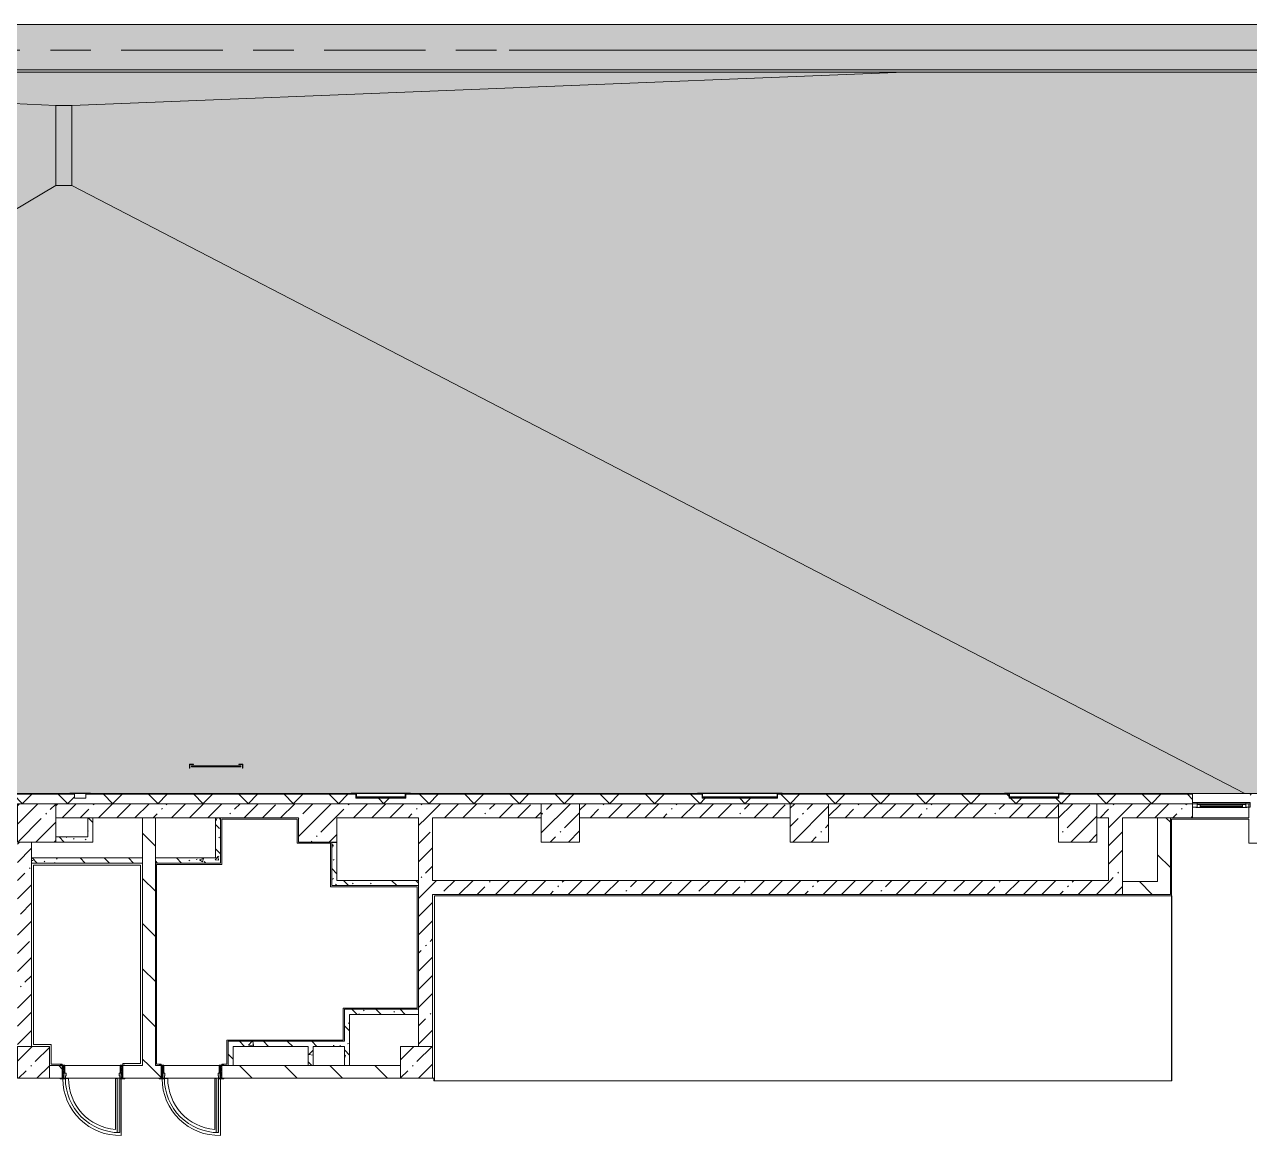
# Model space of a CAD drawing. Header units: millimetres. Extents: x 81469 to 281789, y -8553 to 29000.
# Drawn here: x 166426 to 185605, y 10005 to 27400 of the extents above; entities that cross this region are included whole.
import ezdxf

# ---------------------------------------------------------------- set-up
doc = ezdxf.new("R2010")
doc.units = ezdxf.units.MM
doc.linetypes.add('Осевая', pattern=[3175, 635, -476.25, 1587.5, -476.25])
for name, color, linetype, lineweight in [('A-DETL-3', 7, 'Continuous', 5), ('A-GENM-1', 7, 'Continuous', 5), ('A-GLAZ-3', 7, 'Continuous', 5), ('A-WALL', 7, 'Continuous', 9), ('A-WALL-4', 7, 'Continuous', 5), ('I-WALL-2', 7, 'Continuous', 5), ('S-COLS-1', 7, 'Continuous', 5), ('Оси', 7, 'Continuous', 9), ('Оси-2', 7, 'Осевая', 9)]:
    doc.layers.add(name, color=color, linetype=linetype, lineweight=lineweight)
doc.layers.add('A-DETL-GENF-2', color=7, linetype='Continuous', lineweight=9, true_color=0xc0c0c0, transparency=0.4)
for name, color, linetype, lineweight, true_color in [('A-DOOR-2', 7, 'Continuous', 5, 0xe2e2e2), ('A-DOOR-3', 7, 'Continuous', 5, 0xaaaaaa), ('A-DOOR-FRAM-1', 7, 'Continuous', 5, 0xe2e2e2), ('A-DOOR-FRAM-3', 7, 'Continuous', 5, 0xaaaaaa), ('A-FLOR-2', 7, 'Continuous', 5, 0xb7b7b7), ('A-FLOR-3', 7, 'Continuous', 5, 0xaaaaaa), ('A-GENM-2', 7, 'Continuous', 5, 0x737373), ('A-WALL-5', 7, 'Continuous', 5, 0x737373), ('I-WALL-4', 7, 'Continuous', 5, 0x787878)]:
    doc.layers.add(name, color=color, linetype=linetype, lineweight=lineweight, true_color=true_color)
pattern_1 = [(135, (152605.2, 0), (-353.5534, -353.5534), [])]
pattern_2 = [(135, (1826.41, 164.685), (-14.14214, -14.14214), []), (225, (1826.41, 164.685), (14.14214, -14.14214), [])]
pattern_3 = [(45, (-296.384, 164.685), (-14.1421, 14.1421), []), (135, (-296.384, 164.685), (-14.1421, -14.1421), [])]
pattern_4 = [(45, (152605.2, 0), (-285.123, 285.123), []), (45, (152890.3, 0), (-285.123, 285.123), [504.031, -100.806, 16.764, -84.042])]
pattern_5 = [(135, (152605.2, 0), (-377.171, -377.171), [533.4, -88.9, 17.78, -88.9]), (135, (152605.2, 376.94), (-377.171, -377.171), []), (50, (152605.2, 0), (637.645, -55.787), [66.675, -733.425]), (355, (152605.2, 0), (-123.35, 668.7), [53.34, -586.74]), (100.451, (152658.3, -4.65), (514.299, 612.908), [56.665, -623.315]), (46.184, (152605.2, 177.8), (948.776, -147.15), [100.012, -1100.137]), (96.636, (152684.25, 165.5), (830.91, 865.997), [84.998, -934.973]), (351.184, (152605.2, 177.8), (830.918, 865.99), [80.01, -880.11]), (21, (152694.1, 133.35), (530.651, -357.928), [66.675, -733.425]), (326, (152694.1, 133.35), (216.308, 644.658), [53.34, -586.74]), (71.451, (152738.3, 103.5), (746.96, 286.724), [56.665, -623.315]), (37.5, (152605.18, 0), (10.8105, 295.9426), [16.764, -562.864, 16.764, -578.866, -588.962]), (37.5, (152605.18, 0), (10.8105, 295.9426), [-1175.258, 16.764, -572.198]), (7.5, (152605.18, 0), (233.869, 350.6318), [16.764, -322.834, 16.764, -549.529, -224.472]), (7.5, (152605.18, 0), (233.869, 350.6318), [-905.891, 16.764, -207.708]), (327.5, (152406.94, 0), (474.5678, -20.0513), [16.764, -205.486, 16.764, -676.656, -920.115]), (327.5, (152406.94, 0), (474.5678, -20.0513), [-915.67, 16.764, -903.351]), (317.5, (152318.04, 0), (518.452, 88.9934), [16.764, -272.161, 16.764, -443.738, -653.415]), (317.5, (152318.04, 0), (518.452, 88.9934), [-749.427, 16.764, -636.651])]

# ---------------------------------------------------------------- blocks, each defined once
blk = doc.blocks.new('BSC_Колонна _Прямоугольная - 600х600-V20-3_5_3_птичка')
at = {"layer": 'S-COLS-1'}
h = blk.add_hatch(dxfattribs=at)
h.set_pattern_fill('FP_52', color=256, style=0, pattern_type=2)
h.set_pattern_definition([(45, (-14010, -14900), (-285.123, 285.123), []), (45, (-13724.88, -14900), (-285.123, 285.123), [504.031, -100.806, 16.764, -84.042])])
h.paths.add_polyline_path([(-22, -300), (300, -300), (300, 300), (-300, 300), (-300, -300)])
for p, q in [((300, 300), (-300, 300)), ((-300, 300), (-300, -300)), ((300, -300), (300, 300)), ((-300, -300), (300, -300))]:
    blk.add_line(p, q, dxfattribs=at)
blk = doc.blocks.new('BSC_Колонна _Прямоугольная - 600х600-V22-3_5_3_птичка')
at = {"layer": 'S-COLS-1'}
h = blk.add_hatch(dxfattribs=at)
h.set_pattern_fill('FP_54', color=256, style=0, pattern_type=2)
h.set_pattern_definition([(45, (-26110, -14900), (-285.123, 285.123), []), (45, (-25824.88, -14900), (-285.123, 285.123), [504.031, -100.806, 16.764, -84.042])])
h.paths.add_polyline_path([(-300, -300), (300, -300), (300, 300), (-300, 300), (-300, -208)])
for p, q in [((300, 300), (-300, 300)), ((-300, 300), (-300, -300)), ((300, -300), (300, 300)), ((-300, -300), (300, -300))]:
    blk.add_line(p, q, dxfattribs=at)
blk = doc.blocks.new('парапет1 - парапет-18629556-3_5_3_птичка')
at = {"layer": 'A-GENM-1'}
blk.add_line((-2411, 27400), (33928, 27400), dxfattribs=at)
at = {"layer": 'A-GENM-2'}
for p, q in [((33219, 26691), (-1702, 26691)), ((-1665, 26654), (33182, 26654))]:
    blk.add_line(p, q, dxfattribs=at)
blk = doc.blocks.new('110_Дверь_СКБ_1Ст_Внутренняя1 - Д-7_п__950x2100h_Туалет EW30-32897972-3_5_3_птичка')
at = {"layer": 'A-DOOR-2'}
h = blk.add_hatch(color=256, dxfattribs=at)
h.paths.add_polyline_path([(437, 100), (437, 60), (427, 60), (427, 20), (462, 20), (462, 100)])
h.paths.add_polyline_path([(-413, 100), (-438, 100), (-438, 20), (-403, 20), (-403, 60), (-413, 60)])
at = {"layer": 'A-DOOR-3'}
h = blk.add_hatch(dxfattribs=at)
h.set_pattern_fill('FP_62', color=256, style=0, pattern_type=2)
h.set_pattern_definition(pattern_2)
h.paths.add_polyline_path([(487, 100), (462, 100), (462, -100), (487, -100)])
at = {"layer": 'A-DOOR-FRAM-1'}
for points in [[(-413, 950), (-413, 100), (-373, 100), (-373, 950)], [(-493, 108), (-493, 100), (-423, 100), (-423, 108)], [(-423, 20), (-438, 20), (-438, -100), (-423, -100)], [(517, 108), (447, 108), (447, 100), (517, 100)], [(462, 20), (447, 20), (447, -100), (462, -100)], [(-493, -100), (-493, -108), (-423, -108), (-423, -100)], [(447, -100), (447, -108), (517, -108), (517, -100)]]:
    blk.add_hatch(color=256, dxfattribs=at).paths.add_polyline_path(points)
at = {"layer": 'A-DOOR-FRAM-3'}
h = blk.add_hatch(dxfattribs=at)
h.set_pattern_fill('FP_63', color=256, style=0, pattern_type=2)
h.set_pattern_definition(pattern_3)
h.paths.add_polyline_path([(-438, 100), (-463, 100), (-463, -100), (-438, -100)])
at = {"layer": 'A-DOOR-3'}
for p, q in [((-413, 950), (-413, 100)), ((-373, 950), (-413, 950)), ((-373, 100), (-373, 950)), ((-413, 100), (-373, 100))]:
    blk.add_line(p, q, dxfattribs=at)
blk.add_arc((-413, 100), 850, 360, 90, dxfattribs=at)
at = {"layer": 'A-DOOR-FRAM-3'}
for p, q in [((-423, 108), (-493, 108)), ((-493, 108), (-493, 100)), ((-493, 100), (-423, 100)), ((-438, 100), (-463, 100)), ((-463, 100), (-463, -100)), ((-413, 100), (-438, 100)), ((-438, 100), (-438, 20)), ((-438, -100), (-438, 100)), ((-423, 100), (-438, 100)), ((-438, 100), (-438, 99)), ((-438, 99), (-423, 99)), ((-438, 20), (-403, 20)), ((-423, 20), (-438, 20)), ((-438, 20), (-438, -100)), ((-423, 100), (-423, 108)), ((-423, 99), (-423, 100)), ((-423, -100), (-423, 20)), ((-413, 60), (-413, 100)), ((-403, 60), (-413, 60)), ((-403, 20), (-403, 60)), ((437, 60), (427, 60)), ((427, 60), (427, 20)), ((427, 20), (462, 20)), ((437, 100), (437, 60)), ((462, 100), (437, 100)), ((517, 108), (447, 108)), ((447, 108), (447, 100)), ((462, 100), (447, 100)), ((447, 100), (447, 99)), ((447, 100), (517, 100)), ((447, 99), (462, 99)), ((462, 20), (447, 20)), ((447, 20), (447, -100)), ((462, 20), (462, 100)), ((487, 100), (462, 100)), ((462, 100), (462, -100)), ((462, 99), (462, 100)), ((462, -100), (462, 20)), ((487, -100), (487, 100)), ((517, 100), (517, 108)), ((-423, -100), (-493, -100)), ((-493, -100), (-493, -108)), ((-493, -108), (-423, -108)), ((-463, -100), (-438, -100)), ((-438, -100), (-423, -100)), ((-423, -108), (-423, -100)), ((447, -100), (462, -100)), ((517, -100), (447, -100)), ((447, -100), (447, -108)), ((447, -108), (517, -108)), ((462, -100), (487, -100)), ((517, -108), (517, -100))]:
    blk.add_line(p, q, dxfattribs=at)
blk = doc.blocks.new('110_Дверь_СКБ_1Ст_Внутренняя1 - Д-7_п__950x2100h_Туалет-32491181-3_5_3_птичка')
at = {"layer": 'A-DOOR-2'}
h = blk.add_hatch(color=256, dxfattribs=at)
h.paths.add_polyline_path([(437.5, 100), (437.5, 60), (427.5, 60), (427.5, 20), (462.5, 20), (462.5, 100)])
h.paths.add_polyline_path([(-412.5, 100), (-437.5, 100), (-437.5, 20), (-402.5, 20), (-402.5, 60), (-412.5, 60)])
at = {"layer": 'A-DOOR-3'}
h = blk.add_hatch(dxfattribs=at)
h.set_pattern_fill('FP_62', color=256, style=0, pattern_type=2)
h.set_pattern_definition(pattern_2)
h.paths.add_polyline_path([(487.5, 100), (462.5, 100), (462.5, -100), (487.5, -100)])
at = {"layer": 'A-DOOR-FRAM-1'}
for points in [[(-412.5, 950), (-412.5, 100), (-372.5, 100), (-372.5, 950)], [(-492.5, 108), (-492.5, 100), (-422.5, 100), (-422.5, 108)], [(-422.5, 20), (-437.5, 20), (-437.5, -100), (-422.5, -100)], [(517.5, 108), (447.5, 108), (447.5, 100), (517.5, 100)], [(462.5, 20), (447.5, 20), (447.5, -100), (462.5, -100)], [(-492.5, -100), (-492.5, -108), (-422.5, -108), (-422.5, -100)], [(447.5, -100), (447.5, -108), (517.5, -108), (517.5, -100)]]:
    blk.add_hatch(color=256, dxfattribs=at).paths.add_polyline_path(points)
at = {"layer": 'A-DOOR-FRAM-3'}
h = blk.add_hatch(dxfattribs=at)
h.set_pattern_fill('FP_63', color=256, style=0, pattern_type=2)
h.set_pattern_definition(pattern_3)
h.paths.add_polyline_path([(-437.5, 100), (-462.5, 100), (-462.5, -100), (-437.5, -100)])
at = {"layer": 'A-DOOR-3'}
for p, q in [((-412.5, 950), (-412.5, 100)), ((-372.5, 950), (-412.5, 950)), ((-372.5, 100), (-372.5, 950)), ((-412.5, 100), (-372.5, 100))]:
    blk.add_line(p, q, dxfattribs=at)
blk.add_arc((-412.5, 100), 850, 360, 90, dxfattribs=at)
at = {"layer": 'A-DOOR-FRAM-3'}
for p, q in [((-422.5, 108), (-492.5, 108)), ((-492.5, 108), (-492.5, 100)), ((-492.5, 100), (-422.5, 100)), ((-437.5, 100), (-462.5, 100)), ((-462.5, 100), (-462.5, -100)), ((-412.5, 100), (-437.5, 100)), ((-437.5, 100), (-437.5, 20)), ((-437.5, -100), (-437.5, 100)), ((-422.5, 100), (-437.5, 100)), ((-437.5, 100), (-437.5, 99)), ((-437.5, 99), (-422.5, 99)), ((-437.5, 20), (-402.5, 20)), ((-422.5, 20), (-437.5, 20)), ((-437.5, 20), (-437.5, -100)), ((-422.5, 100), (-422.5, 108)), ((-422.5, 99), (-422.5, 100)), ((-422.5, -100), (-422.5, 20)), ((-412.5, 60), (-412.5, 100)), ((-402.5, 60), (-412.5, 60)), ((-402.5, 20), (-402.5, 60)), ((437.5, 60), (427.5, 60)), ((427.5, 60), (427.5, 20)), ((427.5, 20), (462.5, 20)), ((437.5, 100), (437.5, 60)), ((462.5, 100), (437.5, 100)), ((517.5, 108), (447.5, 108)), ((447.5, 108), (447.5, 100)), ((462.5, 100), (447.5, 100)), ((447.5, 100), (447.5, 99)), ((447.5, 100), (517.5, 100)), ((447.5, 99), (462.5, 99)), ((462.5, 20), (447.5, 20)), ((447.5, 20), (447.5, -100)), ((462.5, 20), (462.5, 100)), ((487.5, 100), (462.5, 100)), ((462.5, 100), (462.5, -100)), ((462.5, 99), (462.5, 100)), ((462.5, -100), (462.5, 20)), ((487.5, -100), (487.5, 100)), ((517.5, 100), (517.5, 108)), ((-422.5, -100), (-492.5, -100)), ((-492.5, -100), (-492.5, -108)), ((-492.5, -108), (-422.5, -108)), ((-462.5, -100), (-437.5, -100)), ((-437.5, -100), (-422.5, -100)), ((-422.5, -108), (-422.5, -100)), ((447.5, -100), (462.5, -100)), ((517.5, -100), (447.5, -100)), ((447.5, -100), (447.5, -108)), ((447.5, -108), (517.5, -108)), ((462.5, -100), (487.5, -100)), ((517.5, -108), (517.5, -100))]:
    blk.add_line(p, q, dxfattribs=at)
blk = doc.blocks.new('BSC_Колонна _Прямоугольная - 500х500-V56-3_5_3_птичка')
at = {"layer": 'S-COLS-1'}
h = blk.add_hatch(dxfattribs=at)
h.set_pattern_fill('FP_95', color=256, style=0, pattern_type=2)
h.set_pattern_definition([(45, (-19960, -11150), (-285.123, 285.123), []), (45, (-19674.88, -11150), (-285.123, 285.123), [504.031, -100.806, 16.764, -84.042])])
h.paths.add_polyline_path([(-250, -250), (250, -250), (250, 250), (-250, 250), (-250, 71)])
for p, q in [((250, 250), (-250, 250)), ((-250, 250), (-250, -250)), ((250, -250), (250, 250)), ((-250, -250), (250, -250))]:
    blk.add_line(p, q, dxfattribs=at)
blk = doc.blocks.new('BSC_Колонна _Прямоугольная - 600х600-V57-3_5_3_птичка')
at = {"layer": 'S-COLS-1'}
h = blk.add_hatch(dxfattribs=at)
h.set_pattern_fill('FP_96', color=256, style=0, pattern_type=2)
h.set_pattern_definition([(45, (-30310, -14900), (-285.123, 285.123), []), (45, (-30024.88, -14900), (-285.123, 285.123), [504.031, -100.806, 16.764, -84.042])])
h.paths.add_polyline_path([(-300, -300), (300, -300), (300, 300), (-300, 300), (-300, -208)])
for p, q in [((300, 300), (-300, 300)), ((-300, 300), (-300, -300)), ((300, -300), (300, 300)), ((-300, -300), (300, -300))]:
    blk.add_line(p, q, dxfattribs=at)
blk = doc.blocks.new('BSC_Колонна _Прямоугольная - 500х500-V118-3_5_3_птичка')
at = {"layer": 'S-COLS-1'}
h = blk.add_hatch(dxfattribs=at)
h.set_pattern_fill('FP_118', color=256, style=0, pattern_type=2)
h.set_pattern_definition([(45, (-13960, -11150), (-285.123, 285.123), []), (45, (-13674.88, -11150), (-285.123, 285.123), [504.031, -100.806, 16.764, -84.042])])
h.paths.add_polyline_path([(-250, -250), (250, -250), (250, 250), (-250, 250), (-250, 71)])
for p, q in [((250, 250), (-250, 250)), ((-250, 250), (-250, -250)), ((250, -250), (250, 250)), ((-250, -250), (250, -250))]:
    blk.add_line(p, q, dxfattribs=at)
blk = doc.blocks.new('BSC_Колонна _Прямоугольная - 600х600-V119-3_5_3_птичка')
at = {"layer": 'S-COLS-1'}
h = blk.add_hatch(dxfattribs=at)
h.set_pattern_fill('FP_119', color=256, style=0, pattern_type=2)
h.set_pattern_definition([(45, (-22210, -14900), (-285.123, 285.123), []), (45, (-21924.88, -14900), (-285.123, 285.123), [504.031, -100.806, 16.764, -84.042])])
h.paths.add_polyline_path([(-300, -300), (300, -300), (300, 300), (-300, 300)])
for p, q in [((300, 300), (-300, 300)), ((-300, 300), (-300, -300)), ((300, -300), (300, 300)), ((-300, -300), (300, -300))]:
    blk.add_line(p, q, dxfattribs=at)
blk = doc.blocks.new('ОМ_Арматурный стержень_Форма 1 - ОМ_Арматурный стержень_Форма 1-22194821-3_5_3_птичка')
at = {"layer": 'A-GENM-2'}
for p, q in [((17206, 15793), (16438, 15793)), ((16438, 15784), (16438, 15793)), ((16438, 15775), (16438, 15784)), ((16438, 15775), (17206, 15775)), ((17206, 15793), (17206, 15784)), ((17206, 15784), (17206, 15775))]:
    blk.add_line(p, q, dxfattribs=at)
blk = doc.blocks.new('ОМ_Уголок_ГОСТ 8509-93 - ОМ_Уголок_ГОСТ 8509-93-22194824-3_5_3_птичка')
at = {"layer": 'A-GENM-2'}
for p, q in [((16404, 15821), (16404, 15758)), ((16467, 15821), (16404, 15821)), ((16404, 15758), (16410, 15758)), ((16410, 15758), (16410, 15815)), ((16410, 15815), (16467, 15815)), ((16467, 15815), (16467, 15821))]:
    blk.add_line(p, q, dxfattribs=at)
blk = doc.blocks.new('ОМ_Уголок_ГОСТ 8509-93 - ОМ_Уголок_ГОСТ 8509-93-V123-3_5_3_птичка')
at = {"layer": 'A-GENM-2'}
for p, q in [((17240, 15821), (17177, 15821)), ((17177, 15821), (17177, 15815)), ((17177, 15815), (17234, 15815)), ((17234, 15815), (17234, 15758)), ((17234, 15758), (17240, 15758)), ((17240, 15758), (17240, 15821))]:
    blk.add_line(p, q, dxfattribs=at)
blk = doc.blocks.new('120_Окно_СКБ_1Ст - 120_Окно_СКБ_1Ст_900х2500_h_-20705657-3_5_3_птичка')
at = {"layer": 'A-GLAZ-3'}
for p, q in [((-450, -127), (-450, -57)), ((-450, -57), (-380, -57)), ((450, -57), (-450, -57)), ((-380, -127), (-450, -127)), ((-450, -127), (-400, -127)), ((-380, -127), (-400, -127)), ((-400, -127), (-400, -137)), ((-400, -137), (400, -137)), ((400, -137), (-400, -137)), ((-380, -57), (-380, -127)), ((380, -87), (-380, -87)), ((-380, -87), (-380, -127)), ((-330, -137), (-330, -87)), ((-330, -107), (330, -107)), ((330, -117), (-330, -117)), ((330, -137), (330, -87)), ((380, -127), (380, -57)), ((380, -57), (450, -57)), ((380, -127), (380, -87)), ((450, -127), (380, -127)), ((400, -127), (380, -127)), ((400, -127), (450, -127)), ((400, -137), (400, -127)), ((450, -57), (450, -127))]:
    blk.add_line(p, q, dxfattribs=at)
blk = doc.blocks.new('Уголок вложенный - Уголок вложенный-23831105-3_5_3_птичка')
at = {"layer": 'A-GENM-1'}
for p, q in [((29237, 15288), (29237, 15349)), ((29244, 15358), (29244, 15285)), ((29244, 15285), (29240, 15285))]:
    blk.add_line(p, q, dxfattribs=at)
at = {"layer": 'A-GENM-1', "flags": 128}
for points in [[(29237, 15349), (29237, 15351), (29236, 15353), (29235, 15355), (29234, 15356), (29232, 15357), (29230, 15358), (29228, 15358)], [(29240, 15285), (29239, 15285), (29239, 15285), (29238, 15286), (29238, 15286), (29237, 15287), (29237, 15287), (29237, 15288)]]:
    blk.add_lwpolyline(points, dxfattribs=at)
at = {"layer": 'A-GENM-2'}
for p, q in [((29164, 15365), (29244, 15365)), ((29164, 15361), (29164, 15365)), ((29228, 15358), (29167, 15358)), ((29244, 15365), (29244, 15358))]:
    blk.add_line(p, q, dxfattribs=at)
at = {"layer": 'A-GENM-2', "flags": 128}
blk.add_lwpolyline([(29167, 15358), (29166, 15358), (29166, 15358), (29165, 15359), (29165, 15359), (29164, 15360), (29164, 15360), (29164, 15361)], dxfattribs=at)
blk = doc.blocks.new('Уголок вложенный - Уголок вложенный-V134-3_5_3_птичка')
at = {"layer": 'A-GENM-1'}
for p, q in [((30010, 15285), (30010, 15358)), ((30017, 15349), (30017, 15288)), ((30014, 15285), (30010, 15285))]:
    blk.add_line(p, q, dxfattribs=at)
at = {"layer": 'A-GENM-1', "flags": 128}
for points in [[(30026, 15358), (30024, 15358), (30022, 15357), (30020, 15356), (30019, 15355), (30018, 15353), (30017, 15351), (30017, 15349)], [(30017, 15288), (30017, 15287), (30017, 15287), (30016, 15286), (30016, 15286), (30015, 15285), (30015, 15285), (30014, 15285)]]:
    blk.add_lwpolyline(points, dxfattribs=at)
at = {"layer": 'A-GENM-2'}
for p, q in [((30010, 15365), (30090, 15365)), ((30010, 15358), (30010, 15365)), ((30087, 15358), (30026, 15358)), ((30090, 15365), (30090, 15361))]:
    blk.add_line(p, q, dxfattribs=at)
at = {"layer": 'A-GENM-2', "flags": 128}
blk.add_lwpolyline([(30090, 15361), (30090, 15360), (30090, 15360), (30089, 15359), (30089, 15359), (30088, 15358), (30088, 15358), (30087, 15358)], dxfattribs=at)
blk = doc.blocks.new('Уголок вложенный - Уголок вложенный-V135-3_5_3_птичка')
at = {"layer": 'A-GENM-1'}
blk.add_line((30010, 15285), (29244, 15285), dxfattribs=at)
at = {"layer": 'A-GENM-1', "flags": 128}
for points in [[(29237, 15349), (29237, 15351), (29236, 15353), (29235, 15355), (29234, 15356), (29232, 15357), (29230, 15358), (29228, 15358)], [(30026, 15358), (30024, 15358), (30022, 15357), (30020, 15356), (30019, 15355), (30018, 15353), (30017, 15351), (30017, 15349)]]:
    blk.add_lwpolyline(points, dxfattribs=at)
at = {"layer": 'A-GENM-2'}
blk.add_line((29244, 15365), (30010, 15365), dxfattribs=at)
blk = doc.blocks.new('Полоса с поворотом - Полоса с поворотом-23831239-3_5_3_птичка')
at = {"layer": 'A-GENM-1'}
for p, q in [((25603, 15306), (24437, 15306)), ((24437, 15298), (25603, 15298))]:
    blk.add_line(p, q, dxfattribs=at)
at = {"layer": 'A-GENM-2'}
blk.add_line((24437, 15363), (25603, 15363), dxfattribs=at)
blk = doc.blocks.new('Уголок вложенный - Уголок вложенный-23831240-3_5_3_птичка')
at = {"layer": 'A-GENM-1'}
blk.add_line((25603, 15285), (24437, 15285), dxfattribs=at)
at = {"layer": 'A-GENM-1', "flags": 128}
for points in [[(24430, 15349), (24430, 15351), (24429, 15353), (24428, 15355), (24427, 15356), (24425, 15357), (24423, 15358), (24421, 15358)], [(25619, 15358), (25617, 15358), (25615, 15357), (25614, 15356), (25612, 15355), (25611, 15353), (25610, 15351), (25610, 15349)]]:
    blk.add_lwpolyline(points, dxfattribs=at)
at = {"layer": 'A-GENM-2'}
blk.add_line((24437, 15365), (25603, 15365), dxfattribs=at)
blk = doc.blocks.new('Полоса с поворотом - Полоса с поворотом-23831104-3_5_3_птичка')
at = {"layer": 'A-GENM-1'}
for p, q in [((19783, 15306), (19017, 15306)), ((19017, 15298), (19783, 15298))]:
    blk.add_line(p, q, dxfattribs=at)
at = {"layer": 'A-GENM-2'}
blk.add_line((19017, 15363), (19783, 15363), dxfattribs=at)
blk = doc.blocks.new('Уголок вложенный - Уголок вложенный-23964580-3_5_3_птичка')
at = {"layer": 'A-GENM-1'}
for p, q in [((14603, 15288), (14603, 15349)), ((14610, 15285), (14606, 15285))]:
    blk.add_line(p, q, dxfattribs=at)
at = {"layer": 'A-GENM-1', "flags": 128}
for points in [[(14603, 15349), (14603, 15351), (14602, 15353), (14601, 15355), (14600, 15356), (14598, 15357), (14596, 15358), (14594, 15358)], [(14606, 15285), (14605, 15285), (14605, 15285), (14604, 15286), (14604, 15286), (14603, 15287), (14603, 15287), (14603, 15288)]]:
    blk.add_lwpolyline(points, dxfattribs=at)
at = {"layer": 'A-GENM-2'}
for p, q in [((14530, 15361), (14530, 15365)), ((14594, 15358), (14533, 15358))]:
    blk.add_line(p, q, dxfattribs=at)
at = {"layer": 'A-GENM-2', "flags": 128}
blk.add_lwpolyline([(14533, 15358), (14532, 15358), (14532, 15358), (14531, 15359), (14531, 15359), (14530, 15360), (14530, 15360), (14530, 15361)], dxfattribs=at)
blk = doc.blocks.new('Уголок вложенный - Уголок вложенный-V144-3_5_3_птичка')
at = {"layer": 'A-GENM-1'}
for p, q in [((14783, 15349), (14783, 15288)), ((14780, 15285), (14776, 15285))]:
    blk.add_line(p, q, dxfattribs=at)
at = {"layer": 'A-GENM-1', "flags": 128}
for points in [[(14792, 15358), (14790, 15358), (14788, 15357), (14786, 15356), (14785, 15355), (14784, 15353), (14783, 15351), (14783, 15349)], [(14783, 15288), (14783, 15287), (14783, 15287), (14782, 15286), (14782, 15286), (14781, 15285), (14781, 15285), (14780, 15285)]]:
    blk.add_lwpolyline(points, dxfattribs=at)
at = {"layer": 'A-GENM-2'}
for p, q in [((14853, 15358), (14792, 15358)), ((14856, 15365), (14856, 15361))]:
    blk.add_line(p, q, dxfattribs=at)
at = {"layer": 'A-GENM-2', "flags": 128}
blk.add_lwpolyline([(14856, 15361), (14856, 15360), (14856, 15360), (14855, 15359), (14855, 15359), (14854, 15358), (14854, 15358), (14853, 15358)], dxfattribs=at)
blk = doc.blocks.new('Уголок вложенный - Уголок вложенный-V145-3_5_3_птичка')
at = {"layer": 'A-GENM-1'}
blk.add_line((14776, 15285), (14610, 15285), dxfattribs=at)
at = {"layer": 'A-GENM-1', "flags": 128}
for points in [[(14598, 15357), (14596, 15358), (14594, 15358)], [(14792, 15358), (14790, 15358), (14788, 15357)]]:
    blk.add_lwpolyline(points, dxfattribs=at)
blk = doc.blocks.new('Уголок вложенный - Уголок вложенный-V146-3_5_3_птичка')
at = {"layer": 'A-GENM-1'}
for p, q in [((14603, 15349), (14603, 15288)), ((14783, 15288), (14783, 15349)), ((14606, 15285), (14780, 15285))]:
    blk.add_line(p, q, dxfattribs=at)
at = {"layer": 'A-GENM-1', "flags": 128}
for points in [[(14594, 15358), (14596, 15358), (14598, 15357), (14600, 15356), (14601, 15355), (14602, 15353), (14603, 15351), (14603, 15349)], [(14783, 15349), (14783, 15351), (14784, 15353), (14785, 15355), (14786, 15356), (14788, 15357), (14790, 15358), (14792, 15358)], [(14603, 15288), (14603, 15287), (14603, 15287), (14604, 15286), (14604, 15286), (14605, 15285), (14605, 15285), (14606, 15285)], [(14780, 15285), (14781, 15285), (14781, 15285), (14782, 15286), (14782, 15286), (14783, 15287), (14783, 15287), (14783, 15288)]]:
    blk.add_lwpolyline(points, dxfattribs=at)
at = {"layer": 'A-GENM-2'}
for p, q in [((14530, 15365), (14856, 15365)), ((14530, 15365), (14530, 15361)), ((14533, 15358), (14853, 15358)), ((14856, 15361), (14856, 15365))]:
    blk.add_line(p, q, dxfattribs=at)
at = {"layer": 'A-GENM-2', "flags": 128}
for points in [[(14530, 15361), (14530, 15360), (14530, 15360), (14531, 15359), (14531, 15359), (14532, 15358), (14532, 15358), (14533, 15358)], [(14853, 15358), (14854, 15358), (14854, 15358), (14855, 15359), (14855, 15359), (14856, 15360), (14856, 15360), (14856, 15361)]]:
    blk.add_lwpolyline(points, dxfattribs=at)

msp = doc.modelspace()

# ---------------------------------------------------------------- hatches: boundary and pattern name
at = {"layer": 'A-DETL-GENF-2'}
msp.add_hatch(color=256, dxfattribs=at).paths.add_polyline_path([(151677.4, 14774.9), (152337.2, 14774.9), (152337.2, 15358), (191365.2, 15358), (191365.2, 23888.3), (186533.3, 23888.3), (186533.3, 27398.1), (150196.1, 27398.1), (150196.1, 14774.9), (151211.3, 14774.9)])
at = {"layer": 'A-WALL-4'}
h = msp.add_hatch(dxfattribs=at)
h.set_pattern_fill('FP_60', color=256, style=0, pattern_type=2)
h.set_pattern_definition([(45, (152605.2, 0), (-353.5534, 353.5534), []), (135, (152605.2, 0), (-353.5534, -353.5534), [])])
h.paths.add_polyline_path([(194558.8, 15200), (194765.2, 15200), (194765.2, 15350), (190415.2, 15350), (190415.2, 15200), (192694.4, 15200)])
h.paths.add_polyline_path([(182605.9, 15200), (184715.2, 15200), (184715.2, 15350), (182622.2, 15349), (182622.2, 15288), (182615.2, 15285), (181842.2, 15288), (181842.2, 15350), (178215.4, 15349), (178215.4, 15288), (178208.4, 15285), (177035.4, 15288), (177035.4, 15350), (172395.2, 15349), (172395.2, 15288), (172388.2, 15285), (171615.2, 15288), (171615.2, 15350), (167388.2, 15349), (167388.2, 15288), (167381.2, 15285), (167208.2, 15288), (167208, 15350), (165465.2, 15350), (165465.2, 15200), (182440.2, 15200)])
h.paths.add_polyline_path([(187265.2, 15200), (188015.2, 15200), (188015.2, 15350), (187265.2, 15350)])
h.paths.add_polyline_path([(186215.2, 15200), (186365.2, 15200), (186365.2, 15350), (186215.2, 15350), (186215.2, 15270.2)])
h.paths.add_polyline_path([(157265.2, 15200), (159365.2, 15200), (159365.2, 15350), (152645.2, 15350), (152645.2, 15293), (152495.2, 15293), (152495.2, 15200), (155406.2, 15200)])
h.paths.add_polyline_path([(161765.2, 15200), (162365.2, 15200), (162365.2, 15350), (161765.2, 15350)])
h.paths.add_polyline_path([(160865.2, 15200), (160865.2, 15350), (160265.2, 15350), (160265.2, 15200)])
h.paths.add_polyline_path([(185845.2, 15200), (185840.2, 15350), (185615.2, 15350), (185615.2, 15200)])
at = {"layer": 'I-WALL-2'}
h = msp.add_hatch(dxfattribs=at)
h.set_pattern_fill('FP_56', color=256, style=0, pattern_type=2)
h.set_pattern_definition(pattern_4)
h.paths.add_polyline_path([(184715.2, 14980), (184715.2, 15200), (183215.2, 15200), (183215.2, 14980), (184366.4, 14980)])
h.paths.add_polyline_path([(167415.2, 14980), (170715.4, 14980), (170715.4, 15200), (166915.2, 15200), (166915.2, 14980)])
h.paths.add_polyline_path([(182615.2, 14980), (182615.2, 15200), (179015.2, 15200), (179015.2, 14980), (182440.2, 14980)])
h.paths.add_polyline_path([(178415.2, 14980), (178415.2, 15200), (175115.2, 15200), (175115.2, 14980), (177779.1, 14980)])
h.paths.add_polyline_path([(171315.4, 14980), (174515.2, 14980), (174515.2, 15200), (171315.4, 15200)])
h = msp.add_hatch(dxfattribs=at)
h.set_pattern_fill('FP_59', color=256, style=0, pattern_type=2)
h.set_pattern_definition(pattern_1)
h.paths.add_polyline_path([(168457.1, 11100), (168475.2, 11100), (168475.2, 14980), (168275.2, 14980), (168275.2, 11100)])
h = msp.add_hatch(dxfattribs=at)
h.set_pattern_fill('FP_56', color=256, style=0, pattern_type=2)
h.set_pattern_definition(pattern_4)
h.paths.add_polyline_path([(172815.2, 11400), (172815.2, 14980), (172595.2, 14980), (172595.2, 11400)])
h = msp.add_hatch(dxfattribs=at)
h.set_pattern_fill('FP_56', color=256, style=0, pattern_type=2)
h.set_pattern_definition(pattern_4)
h.paths.add_polyline_path([(183615.2, 14000), (183615.2, 14980), (183395.2, 14980), (183395.2, 14000)])
h = msp.add_hatch(dxfattribs=at)
h.set_pattern_fill('FP_59', color=256, style=0, pattern_type=2)
h.set_pattern_definition(pattern_1)
h.paths.add_polyline_path([(184366.4, 13980), (184366.4, 14980), (184166.4, 14980), (184166.4, 13980)])
h = msp.add_hatch(dxfattribs=at)
h.set_pattern_fill('FP_56', color=256, style=0, pattern_type=2)
h.set_pattern_definition(pattern_4)
h.paths.add_polyline_path([(166316.2, 11400), (166536.2, 11400), (166536.2, 14600), (166316.2, 14600), (166316.2, 11900)])
h = msp.add_hatch(dxfattribs=at)
h.set_pattern_fill('FP_56', color=256, style=0, pattern_type=2)
h.set_pattern_definition(pattern_4)
h.paths.add_polyline_path([(183615.2, 13780), (183615.2, 14000), (172815.2, 14000), (172815.2, 13780), (183372.4, 13780)])
h = msp.add_hatch(dxfattribs=at)
h.set_pattern_fill('FP_59', color=256, style=0, pattern_type=2)
h.set_pattern_definition(pattern_1)
h.paths.add_polyline_path([(183615.2, 13780), (184366.4, 13780), (184366.4, 13980), (183615.2, 13980)])
h = msp.add_hatch(dxfattribs=at)
h.set_pattern_fill('FP_59', color=256, style=0, pattern_type=2)
h.set_pattern_definition(pattern_1)
h.paths.add_polyline_path([(172315.2, 10900), (172315.2, 11100), (169515.2, 11100), (169515.2, 10900), (172185.9, 10900)])
h.paths.add_polyline_path([(168565.2, 10900), (168565.2, 11100), (167966.2, 11100), (167966.2, 10900), (168535.2, 10900)])
h.paths.add_polyline_path([(166986.2, 10900), (167016.2, 10900), (167016.2, 11100), (166815.2, 11100), (166815.2, 10900)])
at = {"layer": 'I-WALL-4'}
h = msp.add_hatch(dxfattribs=at)
h.set_pattern_fill('FP_66', color=256, style=0, pattern_type=2)
h.set_pattern_definition(pattern_5)
h.paths.add_polyline_path([(167495.2, 14680), (167495.2, 14980), (167415.2, 14980), (167415.2, 14680)])
h = msp.add_hatch(dxfattribs=at)
h.set_pattern_fill('FP_66', color=256, style=0, pattern_type=2)
h.set_pattern_definition(pattern_5)
h.paths.add_polyline_path([(169495.2, 14350), (169495.2, 14980), (169415.2, 14980), (169415.2, 14350)])
h = msp.add_hatch(dxfattribs=at)
h.set_pattern_fill('FP_66', color=256, style=0, pattern_type=2)
h.set_pattern_definition(pattern_5)
h.paths.add_polyline_path([(166915.2, 14600), (167495.2, 14600), (167495.2, 14680), (166915.2, 14680)])
h = msp.add_hatch(dxfattribs=at)
h.set_pattern_fill('FP_66', color=256, style=0, pattern_type=2)
h.set_pattern_definition(pattern_5)
h.paths.add_polyline_path([(171315.4, 13920), (171315.4, 14590), (171235.4, 14590), (171235.4, 13920)])
h = msp.add_hatch(dxfattribs=at)
h.set_pattern_fill('FP_66', color=256, style=0, pattern_type=2)
h.set_pattern_definition(pattern_5)
h.paths.add_polyline_path([(168275.2, 14270), (168275.2, 14350), (166536.2, 14350), (166536.2, 14270), (166592.7, 14270)])
h = msp.add_hatch(dxfattribs=at)
h.set_pattern_fill('FP_66', color=256, style=0, pattern_type=2)
h.set_pattern_definition(pattern_5)
h.paths.add_polyline_path([(168475.2, 14270), (169495.2, 14270), (169495.2, 14350), (168475.2, 14350)])
h = msp.add_hatch(dxfattribs=at)
h.set_pattern_fill('FP_66', color=256, style=0, pattern_type=2)
h.set_pattern_definition(pattern_5)
h.paths.add_polyline_path([(172595.2, 13920), (172595.2, 14000), (171315.4, 14000), (171315.4, 13920), (172185.9, 13920)])
h = msp.add_hatch(dxfattribs=at)
h.set_pattern_fill('FP_66', color=256, style=0, pattern_type=2)
h.set_pattern_definition(pattern_5)
h.paths.add_polyline_path([(171515.2, 11100), (171515.2, 11981.9), (171435.2, 11981.9), (171435.2, 11100)])
h = msp.add_hatch(dxfattribs=at)
h.set_pattern_fill('FP_66', color=256, style=0, pattern_type=2)
h.set_pattern_definition(pattern_5)
h.paths.add_polyline_path([(172595.2, 11901.9), (172595.2, 11981.9), (171515.2, 11981.9), (171515.2, 11901.9), (172185.9, 11901.9)])
h = msp.add_hatch(dxfattribs=at)
h.set_pattern_fill('FP_66', color=256, style=0, pattern_type=2)
h.set_pattern_definition(pattern_5)
h.paths.add_polyline_path([(169615.2, 11100), (169695.2, 11100), (169695.2, 11480), (169615.2, 11480), (169615.2, 11221)])
h = msp.add_hatch(dxfattribs=at)
h.set_pattern_fill('FP_66', color=256, style=0, pattern_type=2)
h.set_pattern_definition(pattern_5)
h.paths.add_polyline_path([(170945.2, 11400), (171435.2, 11400), (171435.2, 11480), (169695.2, 11480), (169695.2, 11400), (170865.2, 11400)])
h = msp.add_hatch(dxfattribs=at)
h.set_pattern_fill('FP_66', color=256, style=0, pattern_type=2)
h.set_pattern_definition(pattern_5)
h.paths.add_polyline_path([(170945.2, 11100), (170945.2, 11400), (170865.2, 11400), (170865.2, 11100)])
at = {"layer": 'S-COLS-1'}
h = msp.add_hatch(dxfattribs=at)
h.set_pattern_fill('FP_56', color=256, style=0, pattern_type=2)
h.set_pattern_definition(pattern_4)
h.paths.add_polyline_path([(171315.4, 14600), (171315.4, 15200), (170715.4, 15200), (170715.4, 14600)])

# ---------------------------------------------------------------- linework, layer by layer
at = {"layer": 'A-DETL-3'}
for p, q in [((186533.3, 27398.1), (150196.1, 27398.1)), ((152337.2, 15358), (191365.2, 15358))]:
    msp.add_line(p, q, dxfattribs=at)
at = {"layer": 'A-FLOR-2'}
for p, q in [((166915.2, 26130), (155605.5, 26653.6)), ((180201.6, 26653.6), (167165.2, 26130)), ((166915.2, 24880), (166915.2, 26130)), ((167165.2, 26130), (166915.2, 26130)), ((167165.2, 26130), (167165.2, 24880)), ((151247.1, 15518.4), (166915.2, 24880)), ((167165.2, 24880), (166915.2, 24880)), ((185533.4, 15358), (167165.2, 24880))]:
    msp.add_line(p, q, dxfattribs=at)
at = {"layer": 'A-FLOR-3'}
for p, q in [((170695.4, 14960), (169515.2, 14960)), ((169515.2, 14960), (169515.2, 14250)), ((170695.4, 14580), (170695.4, 14960)), ((185595.2, 14960), (184386.4, 14960)), ((184386.4, 14960), (184386.4, 10859)), ((185595.2, 14580), (185595.2, 14960)), ((171215.4, 14580), (170695.4, 14580)), ((171215.4, 13900), (171215.4, 14580)), ((186235.2, 14580), (185595.2, 14580)), ((168244.2, 14239), (166567.2, 14239)), ((166567.2, 14239), (166567.2, 11431)), ((168244.2, 11131), (168244.2, 14239)), ((169515.2, 14250), (168495.2, 14250)), ((168495.2, 14250), (168495.2, 11120)), ((172575.2, 13900), (171215.4, 13900)), ((172575.2, 12000), (172575.2, 13900)), ((184387.4, 13759), (172847.4, 13759)), ((172847.4, 13759), (172847.4, 10859)), ((184387.4, 10859), (184387.4, 13759)), ((171415.2, 11500), (171415.2, 12000)), ((171415.2, 12000), (172575.2, 12000)), ((166567.2, 11431), (166846.2, 11431)), ((166846.2, 11431), (166846.2, 11120)), ((169595.2, 11120), (169595.2, 11500)), ((169595.2, 11500), (171415.2, 11500)), ((167966.2, 11108), (167966.2, 11131)), ((167966.2, 11131), (168244.2, 11131)), ((166846.2, 11120), (167016.2, 11120)), ((167016.2, 11120), (167016.2, 11108)), ((168495.2, 11120), (168565.2, 11120)), ((168565.2, 11120), (168565.2, 11108)), ((169515.2, 11108), (169515.2, 11120)), ((169515.2, 11120), (169595.2, 11120)), ((167114.1, 10899.9), (167056.2, 10899.9)), ((167066.2, 10901.4), (167916.2, 10901.4)), ((167876.2, 10899.9), (167849.1, 10899.9)), ((167849.1, 10899.9), (167849.1, 10097.9)), ((167926.2, 10899.9), (167916.2, 10899.9)), ((167939.1, 10005.1), (167939.1, 10892)), ((168669.1, 10899.9), (168605.2, 10899.9)), ((168615.2, 10900), (169425.2, 10900)), ((169425.2, 10899.9), (169404.1, 10899.9)), ((169404.1, 10899.9), (169404.1, 10097.9)), ((169475.2, 10899.9), (169465.2, 10899.9)), ((169494.1, 10005.1), (169494.1, 10892)), ((172836.2, 10900), (172815.2, 10900)), ((172836.2, 10859), (172836.2, 10900)), ((172836.2, 10859), (184387.4, 10859))]:
    msp.add_line(p, q, dxfattribs=at)
for centre, radius, start, end in [((167919.1, 10899.9), 895, 180.50534, 271.28046), ((167919.1, 10899.9), 805, 180, 265.01146), ((169474.1, 10899.9), 895, 180.50534, 271.28046), ((169474.1, 10899.9), 805, 180, 265.01146)]:
    msp.add_arc(centre, radius, start, end, dxfattribs=at)
at = {"layer": 'A-WALL'}
for p, q in [((167207.2, 15353), (165465.2, 15353)), ((167208.1, 15350), (165465.2, 15350)), ((171615.6, 15350), (167388.3, 15350)), ((171616.9, 15353), (167389.1, 15353)), ((177037.2, 15353), (172393.4, 15353)), ((177035.9, 15350), (172394.7, 15350)), ((181843.9, 15353), (178213.7, 15353)), ((181842.6, 15350), (178215, 15350)), ((184715.2, 15353), (182620.4, 15353)), ((184715.2, 15350), (182621.7, 15350)), ((170715.4, 15200), (166915.2, 15200)), ((174515.2, 15200), (171315.4, 15200)), ((178415.2, 15200), (175115.2, 15200)), ((182615.2, 15200), (179015.2, 15200)), ((184715.2, 15200), (183215.2, 15200)), ((167495.2, 14980), (167415.2, 14980)), ((168475.2, 14980), (168275.2, 14980)), ((169495.2, 14980), (169415.2, 14980)), ((184366.4, 14980), (184166.4, 14980)), ((166536.2, 14350), (166536.2, 14270)), ((168275.2, 14270), (168275.2, 14350)), ((168475.2, 14350), (168475.2, 14270)), ((172595.2, 13920), (172595.2, 14000)), ((172595.2, 11901.9), (172595.2, 11981.9)), ((169615.2, 11100), (169695.2, 11100)), ((170865.2, 11100), (170945.2, 11100)), ((171435.2, 11100), (171515.2, 11100))]:
    msp.add_line(p, q, dxfattribs=at)
at = {"layer": 'A-WALL-4'}
for p, q in [((184715.2, 15200), (184715.2, 15358)), ((166915.2, 15200), (174515.2, 15200)), ((175115.2, 15200), (178415.2, 15200)), ((179015.2, 15200), (182615.2, 15200)), ((183215.2, 15200), (185615.2, 15200))]:
    msp.add_line(p, q, dxfattribs=at)
at = {"layer": 'A-WALL-5'}
for p, q in [((167138.2, 15358), (152645.2, 15358)), ((167212.1, 15358), (167199.2, 15358)), ((167397.2, 15358), (167384.2, 15358)), ((171545.2, 15358), (167458.2, 15358)), ((171619.1, 15358), (171606.2, 15358)), ((172404.2, 15358), (172391.2, 15358)), ((176965.4, 15358), (172465.2, 15358)), ((177039.4, 15358), (177026.4, 15358)), ((178224.4, 15358), (178211.5, 15358)), ((181772.2, 15358), (178285.4, 15358)), ((181846.1, 15358), (181833.2, 15358)), ((182631.2, 15358), (182618.2, 15358)), ((185838.2, 15358), (182692.2, 15358))]:
    msp.add_line(p, q, dxfattribs=at)
at = {"layer": 'I-WALL-2'}
for p, q in [((184715.2, 14980), (184715.2, 15200)), ((185595.2, 14980), (185595.2, 15200)), ((166915.2, 14980), (167415.2, 14980)), ((167415.2, 14980), (167415.2, 14680)), ((167495.2, 14980), (168275.2, 14980)), ((167495.2, 14600), (167495.2, 14980)), ((168275.2, 14980), (168275.2, 14350)), ((168475.2, 14350), (168475.2, 14980)), ((168475.2, 14980), (169415.2, 14980)), ((169415.2, 14980), (169415.2, 14350)), ((169495.2, 14270), (169495.2, 14980)), ((169495.2, 14980), (170715.4, 14980)), ((171315.4, 14980), (172595.2, 14980)), ((172595.2, 14980), (172595.2, 14000)), ((172815.2, 14000), (172815.2, 14980)), ((172815.2, 14980), (174515.2, 14980)), ((175115.2, 14980), (178415.2, 14980)), ((179015.2, 14980), (182615.2, 14980)), ((183215.2, 14980), (183395.2, 14980)), ((183395.2, 14980), (183395.2, 14000)), ((183615.2, 14980), (184166.4, 14980)), ((183615.2, 13780), (183615.2, 14980)), ((184166.4, 14980), (184166.4, 13980)), ((184366.4, 13780), (184366.4, 14980)), ((185595.2, 14980), (184366.4, 14980)), ((166536.2, 14350), (166536.2, 14600)), ((167415.2, 14680), (166915.2, 14680)), ((166915.2, 14600), (167495.2, 14600)), ((171235.4, 14590), (171235.4, 13920)), ((171315.4, 14590), (171235.4, 14590)), ((171315.4, 14000), (171315.4, 14590)), ((168275.2, 14350), (166536.2, 14350)), ((166536.2, 14270), (168275.2, 14270)), ((166536.2, 11400), (166536.2, 14270)), ((168275.2, 14270), (168275.2, 11100)), ((169415.2, 14350), (168475.2, 14350)), ((168475.2, 11100), (168475.2, 14270)), ((168475.2, 14270), (169495.2, 14270)), ((171235.4, 13920), (172595.2, 13920)), ((172595.2, 14000), (171315.4, 14000)), ((172595.2, 13920), (172595.2, 11981.9)), ((183395.2, 14000), (172815.2, 14000)), ((184166.4, 13980), (183615.2, 13980)), ((172815.2, 11400), (172815.2, 13780)), ((172815.2, 13780), (184366.4, 13780)), ((171435.2, 11981.9), (171435.2, 11480)), ((172595.2, 11981.9), (171435.2, 11981.9)), ((171515.2, 11100), (171515.2, 11901.9)), ((171515.2, 11901.9), (172595.2, 11901.9)), ((172595.2, 11901.9), (172595.2, 11400)), ((169615.2, 11480), (169615.2, 11100)), ((171435.2, 11480), (169615.2, 11480)), ((169695.2, 11100), (169695.2, 11400)), ((169695.2, 11400), (170865.2, 11400)), ((170865.2, 11400), (170865.2, 11100)), ((170945.2, 11400), (171435.2, 11400)), ((170945.2, 11100), (170945.2, 11400)), ((171435.2, 11400), (171435.2, 11100)), ((166986.2, 11100), (166815.2, 11100)), ((167056.2, 11100), (167926.2, 11100)), ((168275.2, 11100), (167996.2, 11100)), ((168535.2, 11100), (168475.2, 11100)), ((168605.2, 11100), (169475.2, 11100)), ((169615.2, 11100), (169545.2, 11100)), ((170865.2, 11100), (169695.2, 11100)), ((171435.2, 11100), (170945.2, 11100)), ((172315.2, 11100), (171515.2, 11100)), ((166815.2, 10900), (166986.2, 10900)), ((167876.2, 10900), (167066.2, 10900)), ((167996.2, 10900), (168535.2, 10900)), ((169425.2, 10900), (168615.2, 10900)), ((169545.2, 10900), (172315.2, 10900))]:
    msp.add_line(p, q, dxfattribs=at)
at = {"layer": 'S-COLS-1'}
for p, q in [((171315.4, 15200), (170715.4, 15200)), ((170715.4, 14980), (170715.4, 14600)), ((171315.4, 14600), (171315.4, 14980)), ((170715.4, 14600), (171315.4, 14600))]:
    msp.add_line(p, q, dxfattribs=at)
at = {"layer": 'Оси'}
msp.add_line((174015.2, 27000), (186515.2, 27000), dxfattribs=at)
at = {"layer": 'Оси-2'}
msp.add_line((160480.9, 27000), (174015.2, 27000), dxfattribs=at)

# ---------------------------------------------------------------- block references
at = {"layer": 'A-DOOR-3', "rotation": 180}
for name, p in [('110_Дверь_СКБ_1Ст_Внутренняя1 - Д-7_п__950x2100h_Туалет-32491181-3_5_3_птичка', (167503.7, 11000)), ('110_Дверь_СКБ_1Ст_Внутренняя1 - Д-7_п__950x2100h_Туалет EW30-32897972-3_5_3_птичка', (169052.7, 11000))]:
    msp.add_blockref(name, p, dxfattribs=at)
at = {"layer": 'A-GENM-1'}
for name, p in [('парапет1 - парапет-18629556-3_5_3_птичка', (152605.2, 0)), ('Уголок вложенный - Уголок вложенный-23964580-3_5_3_птичка', (152605.2, 0)), ('Уголок вложенный - Уголок вложенный-V146-3_5_3_птичка', (152605.2, 0)), ('Уголок вложенный - Уголок вложенный-V145-3_5_3_птичка', (152605.2, 0)), ('Уголок вложенный - Уголок вложенный-V144-3_5_3_птичка', (152605.2, 0)), ('Уголок вложенный - Уголок вложенный-23831105-3_5_3_птичка', (142378.2, 0)), ('Уголок вложенный - Уголок вложенный-V135-3_5_3_птичка', (142378.2, 0)), ('Уголок вложенный - Уголок вложенный-V134-3_5_3_птичка', (142378.2, 0)), ('Уголок вложенный - Уголок вложенный-23831105-3_5_3_птичка', (147798.4, 0)), ('Уголок вложенный - Уголок вложенный-23831240-3_5_3_птичка', (152605.2, 0)), ('Уголок вложенный - Уголок вложенный-V134-3_5_3_птичка', (148198.4, 0)), ('Уголок вложенный - Уголок вложенный-23831105-3_5_3_птичка', (152605.2, 0)), ('Уголок вложенный - Уголок вложенный-V135-3_5_3_птичка', (152605.2, 0)), ('Уголок вложенный - Уголок вложенный-V134-3_5_3_птичка', (152605.2, 0))]:
    msp.add_blockref(name, p, dxfattribs=at)
at = {"layer": 'A-GENM-2'}
for name, p in [('ОМ_Уголок_ГОСТ 8509-93 - ОМ_Уголок_ГОСТ 8509-93-22194824-3_5_3_птичка', (152605.2, 0)), ('ОМ_Арматурный стержень_Форма 1 - ОМ_Арматурный стержень_Форма 1-22194821-3_5_3_птичка', (152605.2, 0)), ('ОМ_Уголок_ГОСТ 8509-93 - ОМ_Уголок_ГОСТ 8509-93-V123-3_5_3_птичка', (152605.2, 0)), ('Полоса с поворотом - Полоса с поворотом-23831104-3_5_3_птичка', (152605.2, 0)), ('Полоса с поворотом - Полоса с поворотом-23831239-3_5_3_птичка', (152605.2, 0)), ('Полоса с поворотом - Полоса с поворотом-23831104-3_5_3_птичка', (162832.2, 0))]:
    msp.add_blockref(name, p, dxfattribs=at)
at = {"layer": 'A-GLAZ-3'}
msp.add_blockref('120_Окно_СКБ_1Ст - 120_Окно_СКБ_1Ст_900х2500_h_-20705657-3_5_3_птичка', (185165.2, 15275), dxfattribs=at)
at = {"layer": 'S-COLS-1'}
for name, p in [('BSC_Колонна _Прямоугольная - 600х600-V20-3_5_3_птичка', (166615.2, 14900)), ('BSC_Колонна _Прямоугольная - 600х600-V119-3_5_3_птичка', (174815.2, 14900)), ('BSC_Колонна _Прямоугольная - 600х600-V22-3_5_3_птичка', (178715.2, 14900)), ('BSC_Колонна _Прямоугольная - 600х600-V57-3_5_3_птичка', (182915.2, 14900)), ('BSC_Колонна _Прямоугольная - 500х500-V118-3_5_3_птичка', (166565.2, 11150)), ('BSC_Колонна _Прямоугольная - 500х500-V56-3_5_3_птичка', (172565.2, 11150))]:
    msp.add_blockref(name, p, dxfattribs=at)

doc.saveas('drawing.dxf')
